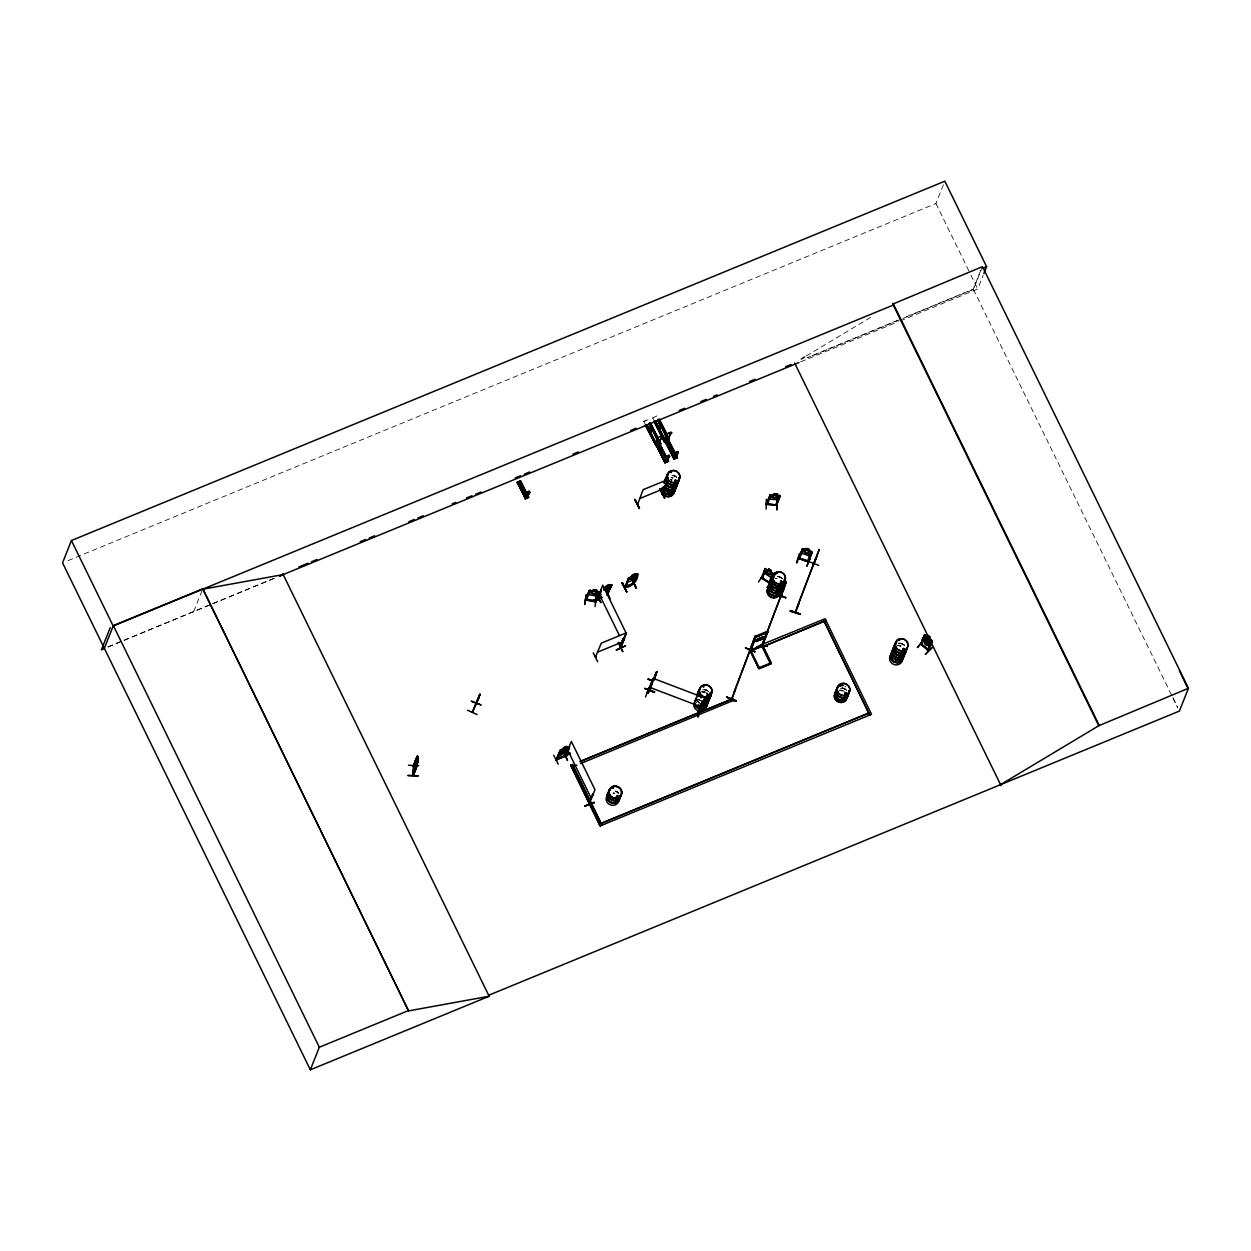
<?xml version="1.0" encoding="UTF-8"?>
<svg xmlns="http://www.w3.org/2000/svg" width="1251" height="1251" viewBox="0 0 1251 1251"><rect width="100%" height="100%" fill="white"/><g stroke="black" fill="none" stroke-linecap="round" stroke-linejoin="round"><path stroke-width="0.75" stroke-dasharray="5 3.75" d="M695.525 699.7L695.806 697.917A6.568 6.161 21.7 0 0 696.103 702.749L695.54 701.17M193.717 611.567L202.599 589.237M643.514 421.681L648.675 419.46L643.749 421.509M694.133 702.562L694.899 700.638L694.555 702.171A6.474 6.067 21.7 0 1 696.791 698.105M695.056 700.216L695.869 698.167M67.961 560.62L935.951 203.522L944.833 181.192M980.706 270.341L973.247 289.09L904.692 317.457M902.987 318.411L973.419 289.434L982.488 266.635M900.032 320.975L977.719 289.012L983.177 275.267M695.806 698.84L694.54 702.171A6.568 6.161 21.7 0 1 696.776 697.886A6.568 6.161 21.7 0 0 694.555 701.905M693.945 702.609L697.323 699.184M695.634 698.934L696.916 697.714M652.381 418.037L657.354 415.707M806.269 356.003L871.196 317.05M697.088 700.31L699.168 703.046M108.165 647.017L122.598 641.044M124.396 640.293L211.012 604.468M212.811 603.717L274.172 578.337M897.467 320.444L807.255 357.77L901.173 319.161M107.883 646.876L122.27 640.809M123.974 640.262L274.25 578.275M800.671 361.852L898.234 321.71M652.881 417.818L653.913 420.273M775.12 578.572L776.871 578.462M897.624 645.579L899.375 645.469M839.515 690.192L844.425 691.396A6.49 6.099 21.7 0 0 839.546 690.286A6.474 6.067 21.7 0 1 844.378 691.428M701.748 691.725L705.142 692.116A6.49 6.099 21.7 0 0 701.795 691.803L705.111 692.225M671.224 477.382L672.944 477.694M670.364 479.586L672.022 480.009A6.568 6.161 21.7 0 0 670.301 479.727A6.568 6.161 21.7 0 1 672.022 480.024M777.778 576.195L782.235 578.556A6.568 6.161 21.7 0 0 777.778 576.211A6.474 6.067 21.7 0 1 782.203 578.494M899.328 645.563L901.048 645.876A6.474 6.067 21.7 0 0 897.733 645.532M843.799 688.347L842.126 687.925A6.568 6.161 21.7 0 1 846.583 690.302L843.799 688.331A6.474 6.067 21.7 0 1 846.552 690.208M841.235 690.192L842.893 690.599M706.033 689.88L704.376 689.457A6.568 6.161 21.7 0 1 707.55 690.677L706.033 689.864A6.474 6.067 21.7 0 1 708.785 691.74M613.099 792.915L614.773 793.322A6.49 6.099 21.7 0 0 613.099 793.009M675.368 476.24L673.836 475.443A6.568 6.161 21.7 0 1 676.619 477.397L673.836 475.443A6.474 6.067 21.7 0 1 676.588 477.319M617.181 791.883L618.463 793.025A6.568 6.161 21.7 0 0 615.664 791.085L617.196 791.883M904.739 645.563L901.955 643.624L898.562 643.217A6.568 6.161 21.7 0 1 904.676 645.704A6.568 6.161 21.7 0 0 898.578 643.233A6.474 6.067 21.7 0 1 904.708 645.5M780.952 577.415L782.235 578.572M700.107 700.748L698.824 699.606A6.568 6.161 21.7 0 0 700.107 700.732A6.474 6.067 21.7 0 1 697.949 698.293M697.933 701.795L699.215 702.953A6.49 6.099 21.7 0 1 696.494 697.245L696.432 698.918M643.858 421.321L645.063 423.917M935.951 203.522L970.041 273.312M970.901 275.048L977.719 289.012M973.419 289.434L1177.66 707.581M1172.953 697.714L1177.77 707.738M696.479 698.809L696.963 700.497M695.447 699.512L695.619 701.279M673.789 475.583A6.568 6.161 21.7 0 1 676.572 477.522M672.053 475.411A6.474 6.067 21.7 0 1 675.18 476.6M670.411 479.555A6.474 6.067 21.7 0 1 672.053 479.962M671.146 477.71A6.474 6.067 21.7 0 1 672.788 478.101M898.484 643.608A6.474 6.067 21.7 0 1 904.536 645.907M897.624 645.735A6.49 6.099 21.7 0 1 900.955 646.126A6.474 6.067 21.7 0 0 899.25 645.891M702.577 689.848A6.474 6.067 21.7 0 1 707.378 691.037M704.313 689.598A6.568 6.161 21.7 0 1 707.503 690.802M699.293 702.796A6.49 6.099 21.7 0 1 696.541 697.135A6.49 6.099 21.7 0 0 699.231 702.984M700.263 700.388A6.474 6.067 21.7 0 1 699.028 699.262M700.153 700.607A6.568 6.161 21.7 0 1 698.887 699.465M696.135 702.859A6.474 6.067 21.7 0 1 696.651 696.791M696.307 702.452A6.474 6.067 21.7 0 1 696.041 697.761M694.712 701.78A6.474 6.067 21.7 0 1 696.948 697.698M694.086 702.609A6.49 6.099 21.7 0 1 698.996 698.84M615.695 791.039A6.474 6.067 21.7 0 1 618.432 792.946M615.523 791.445A6.474 6.067 21.7 0 1 618.26 793.369M615.617 791.211A6.568 6.161 21.7 0 1 618.401 793.165M844.644 686.252A6.474 6.067 21.7 0 1 846.129 687.034M842.079 688.066A6.568 6.161 21.7 0 1 846.52 690.427M840.344 688.316A6.474 6.067 21.7 0 1 846.395 690.63M777.731 576.351A6.568 6.161 21.7 0 1 782.172 578.697M777.669 576.586A6.474 6.067 21.7 0 1 782.031 578.9M775.198 578.556A6.49 6.099 21.7 0 1 776.871 578.541M775.12 578.728A6.49 6.099 21.7 0 1 776.808 578.728M672.882 477.866A6.49 6.099 21.7 0 0 671.24 477.46A6.49 6.099 21.7 0 1 672.85 477.96M705.064 692.303A6.49 6.099 21.7 0 0 701.748 691.912A6.49 6.099 21.7 0 1 705.032 692.382"/><path stroke-width="1.5" d="M924.974 635.789C921.205 639.449 920.689 646.141 921.643 644.328M930.807 642.623C921.33 662.217 934.825 638.448 931.291 641.091M589.158 804.033L594.976 789.741L571.363 741.421L565.733 755.354M588.768 803.251L592.724 794.229M597.134 599.323L597.446 599.948M597.415 598.979L597.462 600.433L597.102 599.104M620.34 646.72L620.074 647.549L626.11 632.928L601.293 643.155L595.507 656.884M766.331 499.384L766.112 509.048M776.59 505.013L766.269 504.106M767.504 504.262L770.835 495.302L769.897 495.24L766.222 504.497L770.319 494.943M769.037 497.961L769.646 499.133L777.59 499.728L779.185 498.617L777.59 499.728M769.897 495.24L770.819 495.646M770.209 495.021L780.358 495.771L776.527 505.279M773.759 494.77L774.197 493.676L777.575 493.926L774.181 493.785L771.195 497.226L775.683 498.461L777.731 497.71L778.544 495.662L776.996 495.161L777.45 493.957M775.62 504.763L776.668 504.606M766.441 504.575L776.543 504.935M777.278 500.244L776.934 510.048L777.278 500.228M777.121 495.13L777.575 493.926M779.045 496.256L779.983 495.99L775.385 505.185M779.31 495.302L780.358 495.662M408.092 775.714L418.475 775.823L408.107 775.323M408.483 765.284L418.804 765.659M413.502 774.666L417.021 765.69L413.065 775.589L413.565 765.456M413.69 774.416L413.205 775.151L414.003 765.549M413.33 765.972C423.01 739.857 412.595 773.884 413.565 765.549M413.487 775.417C412.283 756.12 424.98 745.221 413.534 775.417M416.442 759.154L416.192 768.802M416.99 756.949L417.318 757.856M418.084 761.155L418.084 757.918L417.646 762.25M527.343 492.034L529.408 491.346L528.454 491.346M669.566 456.459L667.393 460.196L665.344 461.056C663.687 459.32 669.066 454.348 666.079 457.616M674.195 457.413L674.524 454.457L676.275 452.205M564.701 756.261L565.483 755.823L556.101 760.014L560.12 750.287M598.541 597.931L599.714 597.18L598.916 598.213M598.682 597.603L600.214 594.632M624.656 586.907L632.897 583.795M633.991 583.717L632.803 583.826L636.227 574.897L634.851 575.163C638.01 571.254 627.142 578.197 635.352 573.881M769.944 583.185C755.135 571.988 762.438 580.401 770.1 582.81M417.631 762.187L416.614 766.206L416.849 759.982L418.209 757.934M649.55 690.036L651.005 686.502M650.02 689.958L652.365 681.983M749.427 650.927L755.526 635.868L731.913 698.637M732.226 697.949L731.694 699.074L732.116 698.105M749.928 649.91L749.568 650.598M780.311 596.868L786.41 581.668L762.422 644.328L825.097 618.745L871.525 714.305L600.136 825.957L570.737 765.252L572.551 764.517L601.95 825.207M799.342 602.716L795.636 612.239M586.375 594.757L584.67 604.577L586.172 594.897M586.516 600.199C581.355 598.056 598.682 600.73 595.554 601.981M586.594 600.152L585.687 599.229M589.174 590.675L590.034 591.191L589.174 590.675L585.546 600.027L589.549 590.394L598.431 591.692M589.44 590.363L590.675 590.331M588.861 594.6L588.267 593.302L588.94 594.678L596.711 596.133M593.365 589.628L596.696 590.284L593.365 589.628L593.021 590.785L591.207 590.816L590.378 592.88L594.819 594.694L596.836 594.131L597.65 592.083L596.133 591.395L596.711 590.175M594.991 606.579L596.618 596.758M598.275 595.367L596.618 596.195M472.299 711.819L480.134 693.93L475.177 705.892M920.752 643.733L928.758 650.442L921.831 644.312M661.154 427.154L661.138 426.216M670.958 447.842L670.114 448.546L671.24 449.234M732.07 698.183L731.444 698.527M750.334 650.16L754.963 636.399L767.348 631.302L767.864 632.396L755.213 637.087L749.802 651.271M795.98 611.458L795.573 612.396M416.552 759.263L415.973 761.343M522.777 487.859L521.604 488.766M522.902 488.578L522.511 488.985M671.365 472.471L670.771 471.627L671.38 472.55M674.602 481.369L674.914 480.259M674.961 480.665L675.962 480.634M612.724 787.192L613.475 787.473L612.458 787.895M613.49 787.88L612.709 787.598M616.336 796.512L617.666 795.745L617.978 797.372M616.68 796.434L618.072 796.59M702.781 686.549L703.766 686.736M703.359 686.658L703.797 686.799M707.268 694.54L708.363 695.634L707.081 695.056M705.845 702.515L704.829 703.39M776.23 573.427L777.293 573.146M777.293 573.286L776.292 573.38M781.828 581.965C781.484 584.123 779.67 580.792 780.749 582.638M781.781 581.793L781.531 583.044M840.781 685.376L841.563 685.267L840.625 684.735M841.047 685.485L841.61 684.735M844.472 693.773L845.379 693.117M846.208 693.867L845.238 694.477L844.847 693.523M846.395 694.242L846.067 693.82M899 640.231L899.75 640.027M903.175 649.425L904.332 648.972M472.143 712.241L473.034 711.287M476.115 702.53L476.068 704.391M529.798 492.331L527.469 496.272L525.342 496.991L526.045 494.301M525.404 497.132L525.655 494.192M657.135 439.429L656.165 443.652L659.246 442.338L661.513 437.584A3.472 0.829 -26.7 0 0 662.139 436.005A3.472 0.829 -26.7 0 0 657.776 437.85A3.472 0.829 -26.7 0 0 657.135 439.429L657.228 439.617M666.001 435.786L664.922 439.82L668.003 438.507L670.364 433.941A3.472 0.829 -26.7 0 0 670.989 432.361A3.472 0.829 -26.7 0 0 666.627 434.206A3.472 0.829 -26.7 0 0 666.001 435.786L665.016 440.008L668.097 438.694L670.458 434.128A3.472 0.829 -26.7 0 0 671.083 432.549A3.472 0.829 -26.7 0 0 666.72 434.394A3.472 0.829 -26.7 0 0 666.095 435.974M674.852 454.598L674.133 457.287L676.259 456.552L678.151 453.081M599.62 597.9L598.932 598.259M556.976 759.638L555.897 759.607L557.211 759.216M557.055 759.638L560.385 750.334L556.054 759.967M606.923 594.491L611.317 585.202L606.97 594.835M607.048 594.162L607.736 593.756M556.414 759.67L565.343 756.23L569.236 746.628L560.073 750.412M565.483 755.823L556.93 758.872M633.037 583.466L633.194 584.17M653.726 680.528L656.775 671.521L656.65 672.319M655.962 674.336L656.337 673.069M653.929 679.684L654.914 676.65M796.496 562.715L799.514 553.474M796.996 562.903L799.936 553.583M801.25 551.941L801.907 553.364L809.428 555.851M803.674 548.908L802.423 549.001L803.642 549.001M799.702 558.134L799.326 558.837L799.796 558.165M803.017 549.846L802.235 549.22L803.017 549.846L799.467 558.775M803.611 548.954L811.148 551.41M805.832 549.596L806.269 548.501C814.135 552.395 805.378 546.14 805.894 549.768L804.143 549.596L803.314 551.644L807.599 554.099L809.553 553.771L810.382 551.707L808.912 550.8L809.506 549.596M807.411 561.527L810.883 552.52L811.758 552.817L810.976 552.191M811.101 551.425L812.102 552.285C807.693 563.435 811.117 563.185 798.576 558.118M810.445 557.164L806.832 566.25L810.445 557.18M812.102 552.285L810.929 555.241L809.319 555.882M652.975 680.779L648.018 679.184L652.959 680.825M655.852 674.305L656.572 672.209M654.32 678.683L656.447 673.101M650.364 689.082L649.894 690.286L649.894 689.145M653.992 679.481L655.54 675.743M654.445 692.46L644.89 688.331M654.351 679.043L654.899 677.26M654.461 692.428L644.812 688.519L654.695 691.787M654.648 677.635L655.508 675.243M754.916 651.912L745.33 647.862L754.963 651.787M777.606 594.772L785.816 597.712L779.467 594.882M818.686 565.358L808.99 561.636M665.579 484.622L661.607 493.629M624.499 638.792L623.764 638.104L624.499 638.792C615.758 660.137 621.544 639.793 623.796 638.057M654.805 676.65L655.712 674.508M645.516 696.963L648.972 687.894M648.221 693.07L647.22 692.616L653.038 678.292L704.845 698.027L699.121 712.398L698.496 711.412M701.795 703.125L702.796 703.14L701.795 703.125L698.136 712.022M698.121 717.042L700.372 709.348L697.714 716.682M735.588 689.207L731.819 698.902M749.881 651.161L750.272 650.035M762.406 644.202L763.141 643.577M762.719 644.703L763.094 643.671L762.594 644.875M766.175 635.836L766.144 634.898M781.187 595.945L780.749 597.071L780.749 595.679M784.596 587.219L780.749 597.071M790.225 611.192L800.218 614.163L790.241 611.129M795.073 612.208L795.495 611.16M813.416 563.779L813.603 564.764L814.057 563.435M817.45 554.912L813.635 564.67M726.722 697.026L736.464 700.638M767.363 646.47L760.608 644.703M790.476 610.519L800.218 614.132L790.413 610.707M750.037 650.223L759.029 668.581L771.226 663.593L758.825 668.691L749.599 649.816L753.18 648.378M733.555 693.414L751.96 644.797M765.127 637.416L782.86 590.597M797.309 606.923L815.715 558.306M983.865 273.547L986.601 266.682L944.833 181.192L71.432 540.526L62.55 562.856L310.342 1069.808L489.266 996.203L488.781 995.202M110.229 627.658L101.409 649.816L104.552 648.503M104.302 648.346L113.356 625.594L202.771 588.814L408.561 1010.886L489.141 996.249L488.672 995.264L1179.38 711.084L1188.45 688.285L982.488 266.635L892.839 304.071L1098.785 725.721L1000.565 784.643M408.561 1010.886L202.771 588.814M518.164 483.871L521.26 482.589M518.696 484.981L521.776 483.777M528.548 497.398L520.447 480.931L528.626 497.351L520.416 480.994L519.572 481.432L527.609 497.773L528.61 497.366M519.478 486.717L522.621 485.357M520.228 488.125L523.34 486.842M521.041 489.782L524.122 488.578M413.299 766.66L417.615 756.198L417.834 757.027M417.599 759.545L416.677 764.596L417.49 762.547M527.265 492.143L525.858 493.926M525.576 498.461L517.038 482.479L520.447 480.931M526.608 497.319L526.421 498.117L527.625 497.085M527.39 495.724L524.654 496.6M310.342 1069.808L319.318 1047.243L408.717 1010.464M467.624 710.271L477.1 714.556M471.439 701.217L481.15 704.97L471.408 701.311M645.938 425.449L650.567 423.479M647.189 427.936L651.771 426.075M649.535 432.611L654.117 430.766M654.789 421.806L659.386 419.961M655.993 424.402L660.669 422.322M586.359 600.199L590.097 590.863M657.088 426.607L661.716 424.636M601.84 597.243L592.489 601.309L601.762 597.431M659.402 444.543L649.488 423.354L660.981 443.87L656.478 445.575M634.742 499.54L639.464 508.469L634.773 499.493M657.619 444.824L659.418 443.245L657.619 444.824L659.527 443.464L659.136 444.449M595.398 601.981L595.617 601.121M659.136 441.431L660.387 443.917M597.008 599.636L602.732 585.171L626.329 633.491L620.574 647.924M597.462 600.433L600.887 590.456L597.478 599.448M601.293 591.27L597.274 600.292L597.869 599.776M658.479 449.062L661.56 447.749M598.838 597.478L599.714 597.18M660.669 443.933L659.684 440.821M599.589 597.994L601.059 594.288M661.748 494.114L667.893 479.508L643.077 489.72L637.775 504.028M603.529 590.065L606.407 585.828L609.378 584.577L605.922 587.032M659.34 450.641L662.42 449.328M664.078 439.445L668.315 437.756M606.891 585.906L608.721 585.14M597.196 594.882L600.84 602.622L597.415 596.743M660.903 453.753L663.984 452.455M608.815 585.749L609.253 584.655L608.862 585.859L610.253 585.593L609.425 587.642L604.702 590.316M668.269 439.601L666.58 441.4L668.269 439.601L667.987 440.805L667.612 440.102M658.62 419.585L669.191 440.508L668.534 437.178L669.238 440.274L664.516 442.51L654.007 421.571M666.767 444.308L669.895 442.932M607.861 594.1L611.317 585.202M607.861 594.585L607.063 594.804L611.88 584.905L610.613 587.892M668.159 447.076L671.271 445.684M668.925 448.468L672.006 447.154M664.703 460.743L667.674 459.226L668.503 460.884L659.574 445.231L667.549 461.697L668.55 461.259L660.215 444.918L656.822 446.498L665 462.792L657.119 446.232L657.885 446.044L656.853 446.482M610.144 598.791L606.203 589.502M669.723 450.188L672.835 448.812M666.298 461.9L667.268 461.197M593.224 652.85L597.712 661.748M553.708 755.26L558.243 764.173M621.872 583.075L626.814 591.926L621.935 583.029M622.341 582.841L626.814 591.926L622.451 582.685M659.918 489.172L664.641 498.101L660.184 489.063M673.851 459.148L677.119 457.35M676.416 457.35L675.149 458.257M678.245 452.44L677.917 451.439L676.197 452.455M661.56 493.754L664.469 486.53M624.906 587.517L629.018 577.915L625.578 587.298C630.238 587.735 638.354 581.387 637.822 574.115L636.837 574.225L637.822 574.115M676.165 458.007L676.353 457.209M624.781 587.517L628.753 577.868M559.682 752.132L556.93 759.232M625.578 587.298L628.315 579.698M565.937 748.583L560.886 751.976M563.763 747.551L560.073 754.025L565.937 751.523L567.594 747.316L566.218 747.582L566.719 746.3L563.231 748.661M635.414 576.946L629.519 579.385L632.396 575.132M631.911 576.336L632.443 575.241M563.419 749.834L565.249 749.052M564.248 747.629L566.077 746.878M632.881 575.21L634.71 574.459M561.089 757.449L570.456 753.462L561.152 757.324M565.984 748.677L565.499 749.677M564.326 756.574L568.658 746.941L567.97 747.598M632.959 584.154L637.291 574.522L636.603 575.179M624.953 587.204L633.913 583.044L633.178 584.123M565.264 756.183L568.658 746.941M633.694 583.419L637.291 574.522M566.109 755.698L566.453 756.511L569.518 746.706L566.093 756.683L566.234 755.369M564.623 754.29L567.501 760.514L565.03 754.259M632.443 580.542L636.134 588.095L632.521 580.355M616.196 649.832L625.547 645.751L616.446 650.301M572.551 764.517L570.628 765.534M619.933 647.502L623.373 638.229M573.411 766.284L576.899 765.08M621.121 647.486L620.668 646.579L620.605 647.486M622.591 651.646L618.244 642.404L622.857 651.536M594.35 802.657L584.827 806.082L594.35 802.689M584.874 806.129L594.194 802.079M648.081 679.058L653.053 680.513M648.065 693.038L648.55 692.382M653.116 680.091L656.243 672.115M647.471 691.975L648.299 693.023L652.709 682.092M653.444 680.216L656.884 671.568M650.004 690.114L651.349 686.627M600.136 825.957L570.737 765.252M601.09 823.439L868.96 713.007L601.09 823.439L573.271 766.519M774.776 494.051L776.808 494.208M776.308 505.357L779.983 495.99M758.528 581.95L764.048 573.646M764.064 571.519L765.221 568.595M765.596 569.658C765.784 565.921 761.593 581.762 762.312 577.884M762.14 578.65L765.08 571.175M768.599 568.861L768.177 570.143L766.597 569.596L765.784 571.644L766.863 573.443L771.32 575.194L772.133 573.146L770.851 571.863C772.915 569.174 764.549 567.751 771.398 570.784M771.46 570.691L771.023 571.801M769.537 585.093L767.379 587.376M769.052 583.201C768.489 580.433 774.838 572.958 772.586 574.131M769.662 583.591L773.634 573.974M761.265 578.087L765.127 568.517L773.728 574.021L772.555 576.961L771.023 577.446M762.641 645.516L749.959 650.567L755.448 636.994M755.291 638.463L750.631 650.176L759.592 668.347M750.788 650.426L754.728 640.168M732.539 698.934L733.399 700.685L732.539 698.934L581.434 761.093M756.245 641.372L757.136 639.136L763.345 636.587L762.578 639.073L756.245 641.372L762.453 638.823L763.345 636.587M756.37 641.622L757.262 639.386L763.47 636.837M767.332 631.348L761.593 645.782L770.491 663.874M802.454 548.892L798.482 558.493L808.318 561.793M763.798 646.314L825.957 620.512L763.798 646.314L763.047 644.265M801.359 551.972L802.563 548.939M785.769 597.822L777.747 594.553M806.801 549.033L808.74 549.705M771.195 663.28L762.312 645.438M795.104 612.443L819.264 549.361L813.744 564.436M922.55 641.153L917.499 647.361M921.596 644.562L928.445 650.708L932.339 641.122L924.598 634.538L920.752 644.234M924.677 634.632L922.581 639.793L930.306 646.235L929.337 645.923M921.502 644.797L923.082 640.903M927.695 635.32L927.272 636.415L925.896 635.805L925.083 637.854L926.021 639.824L930.072 642.091L930.885 640.043L929.743 638.573C931.792 636.994 926.756 633.944 927.335 636.337M925.099 642.279L924.583 643.452C929.759 648.174 923.973 643.061 923.879 640.887L924.692 638.839L928.742 641.106L929.681 643.077L928.867 645.125L927.429 644.406L927.069 645.61M926.381 638.948L927.194 636.9L929.602 638.948L928.789 640.997M925.083 643.639L926.631 644.953M926.991 645.5L927.507 644.328M929.915 638.542L930.353 637.431M932.386 647.283L925.459 654.273M1098.785 725.721L1188.45 688.285M477.929 699.497L479.055 696.916M477.773 699.966L478.758 697.605M476.396 702.765L476.959 701.436L476.506 702.812M477.163 701.248L477.804 699.434M479.493 694.555L479.586 695.431M477.819 699.372L477.303 701.06M478.335 698.371L479.852 694.571M472.643 712.351L479.946 694.618M479.086 696.666L479.571 695.556M476.615 702.702L475.943 703.484M565.624 755.823L566.515 756.089M527.406 496.147L529.642 492.55M661.513 437.584L659.152 442.15L656.071 443.464M650.301 429.64L650.098 430.547M662.717 451.986L661.716 451.548L661.607 452.862M661.967 453.003L662.733 451.924M771.288 663.296L762.469 645.156L750.115 650.473M521.589 487.812L522.543 488.922M675.947 480.353L676.228 480.791M676.322 481.572L676.103 480.916M613.193 787.849L612.537 788.021M658.433 442.447L657.713 442.823L658.839 443.698M657.995 443.182L658.698 444.261M666.689 438.913L667.471 439.398M667.377 440.555L666.611 439.038M667.252 461.212L666.846 460.352M666.736 460.415L666.705 461.212M669.707 456.224L668.91 457.006M675.243 456.928L676.134 457.631L675.399 457.162M525.717 494.145L526.468 493.254M527.171 497.57L526.468 496.569L527.312 497.382M526.874 497.507L527.343 497.288M763.892 571.566L764.439 573.224M764.408 573.13L771.085 577.524M773.665 574.1L772.758 573.083M767.27 587.532L770.225 583.013M767.395 587.579L770.084 583.466M658.448 442.932L658.479 442.791M594.553 601.356L598.166 592.786L599.088 592.958L598.213 592.458M917.436 647.565L923.019 641.325M925.427 654.226L932.402 647.314M924.598 634.538L925.537 634.992M923.738 636.696L925.115 636.446L923.754 636.868M922.487 639.73L923.301 640.887M923.801 639.355C921.674 634.757 927.398 645.156 929.853 644.406L931.166 644.062L929.728 644.406M526.687 496.35L526.937 497.413M595.413 657.088L596.18 657.056M567.25 751.82L558.65 756.386L558.149 755.698M659.121 426.091L660.2 425.575M671.224 449.297L671.599 448.28M671.38 449.203L670.552 447.967M609.112 589.268L610.66 587.751L605.593 590.753M635.211 578.697C639.714 574.803 629.519 582.997 627.986 581.543L627.58 580.792M566.515 751.1L568.017 749.49M672.366 488.906L673.476 488.515M899.422 639.73L898.812 640.559M798.717 557.79L808.427 561.058M565.374 750.256L561.355 751.929L562.747 752.383L560.245 754.525L563.31 752.351L565.499 752.304L564.013 751.851L566.437 749.802L562.403 751.319M647.518 692.46L648.19 692.726M566.781 749.38L560.886 751.804M595.617 601.606L585.718 599.667M667.471 455.974L669.129 455.208M560.417 751.867C556.242 753.946 570.988 747.848 567.516 748.942M636.9 574.178L628.659 577.884M645.766 424.949L656.368 445.856L645.156 425.215M656.963 445.544L646.063 424.824M654.742 421.259L666.126 441.822L655.321 420.899M665.72 435.629L657.838 419.929L668.972 440.587L658.339 419.71M666.345 442.573L674.914 458.695L673.882 459.133L665.673 442.854L669.066 441.275L677.401 457.631L669.222 441.337M677.416 457.616L676.369 458.069L668.816 441.494M668.19 441.775L668.972 441.4M664.985 462.792L668.347 461.275L660.168 444.981M667.471 461.713L659.34 445.419M674.445 458.882L665.939 442.651L674.524 458.867L666.736 442.401M517.085 482.464L518.133 482.026L526.108 498.414L525.311 498.664L528.407 497.366M519.525 481.432L527.531 497.804M676.463 452.049L678.183 451.611M675.806 453.378L674.649 454.707M801.281 359.006L804.612 357.004M659.324 425.887L661.2 426.591M652.006 431.157L650.223 430.735M676.119 481.651L674.68 481.307M780.921 581.215L780.546 582.137M780.702 581.699L781.39 581.434M781.719 582.825L780.421 582.669M903.347 648.44L902.706 649.535M845.207 693.163L844.847 693.977M660.34 444.152L649.879 423.182M664.953 442.26L654.351 421.368M665.767 441.916L655.524 420.93M669.473 440.321L664.922 442.197L654.429 421.274M666.079 462.323L657.416 446.232M517.914 482.073L525.717 498.57M525.451 498.68L517.726 482.198M525.076 498.836L525.905 498.445M664.891 485.888L664.922 485.873A6.49 6.099 21.7 0 0 677.088 482.636M600.887 602.435L597.102 595.038M647.611 691.928L648.206 692.991M647.439 692.335L648.237 692.585M698.48 711.741L699.262 712.147M657.838 441.994L654.82 443.354L659.449 441.4M668.378 439.82L666.861 440.211M667.33 460.071L665.282 460.931L665.72 458.226M674.117 458.945L677.338 457.647M600.887 590.456L600.98 591.41M592.239 600.808L601.528 596.915L592.442 601.168M620.293 646.861L621.075 647.283M570.175 753.196L561.12 757.559M593.13 795.042L592.395 794.354M893.323 305.056L113.2 626.016L71.432 540.526M983.005 268.152L986.601 266.682M298.926 566.938L307.934 563.231M311.546 561.746L316.956 559.525M360.21 541.714L365.62 539.494M369.217 538.008L374.628 535.788M408.874 521.698L414.284 519.478M417.897 517.992L423.307 515.756M452.143 503.903L455.739 502.417M466.56 497.961L471.971 495.74M475.568 494.254L480.978 492.034M515.224 477.945L520.635 475.724M524.247 474.238L529.642 472.002M572.911 454.207L578.322 451.986M630.582 430.485L635.993 428.249M679.262 410.453L684.672 408.233M700.888 401.555L706.299 399.335M713.508 396.364L717.104 394.878M749.552 381.539L754.963 379.303M785.612 366.699L791.007 364.479M798.873 362.587L279.614 576.07L283.195 574.6L202.599 589.237M639.511 498.649L664.344 488.437M603.795 587.782L611.833 584.811L610.91 585.015M629.175 578.228L628.19 578.259M636.134 588.095L632.193 578.822M597.728 652.084L622.56 641.872M755.229 637.15L767.739 632.146L762.485 645.61M756.683 646.892L762.047 644.734M750.334 651.318L762.75 646.204M563.81 747.66L566.656 746.487M758.497 667.971L770.897 662.858M563.325 748.661L561.199 749.615M566.171 747.488L568.314 746.691M560.542 750.647L559.557 750.678M562.403 751.179L565.264 750.006M579.745 761.562L732.648 698.652M580.495 763.595L733.508 700.404M668.378 455.286L669.379 456.083M665.438 442.119L655.024 421.134M762.125 578.29L769.209 582.481M675.071 480.118L676.259 480.4M674.852 480.806L675.837 481.494M904.02 649.957L902.706 649.253M845.035 693.007L845.926 693.539M845.879 694.665L844.769 694.399M617.744 797.403L616.43 796.715M565.389 749.756L566.75 749.474M928.398 650.629L921.064 643.905M798.623 558.071L808.365 561.511M660.34 427.733L659.246 427.342M651.005 429.312L652.256 429.953M707.878 696.26L706.878 695.728M754.963 636.399L755.463 637.494M767.489 503.872L776.433 504.919M589.346 802.845L589.628 804.065L589.174 803.158M698.527 711.397L699.372 711.741M585.562 599.948L595.523 601.903L599.448 592.427L598.369 591.723M651.302 429.312L652.084 429.703M903.879 648.44L903.253 649.644M649.488 687.237L701.279 706.956M529.861 492.284L529.392 491.424M811.055 551.535L811.993 552.27M924.098 635.68L931.854 642.232M922.894 638.714L930.65 645.266M565.905 756.542L565.64 755.776M627.533 580.933L627.986 581.543M558.9 753.352L559.4 754.056L566.531 751.007M659.214 427.435L658.964 426.528M931.463 640.043L932.276 641.2M762.453 645.109L767.52 631.911L755.166 637.416M769.162 497.867L769.74 499.102M659.355 419.273L667.205 434.988M659.042 419.304L667.127 435.035M668.175 437.318L669.426 439.805M658.964 419.382L666.846 435.082M658.135 419.679L666.048 435.426M668.753 441.525L676.994 457.788L668.378 441.65M668.425 441.587L676.791 457.882M650.379 422.963L658.354 438.632M650.192 422.932L658.089 438.694M649.285 423.323L657.182 439.07M646.783 424.511L656.4 443.73M657.041 446.357L665.063 462.761M645.563 424.918L656.103 445.903M597.337 599.401L597.743 600.214M588.924 803.095L589.252 804.112M659.996 488.985L664.625 498.117M634.992 499.384L639.464 508.469M893.089 303.414L1099.05 725.064M794.62 362.993L929.509 639.167M931.229 642.67L1001.05 785.644M762.015 644.703L771.226 663.593M599.166 594.1L619.401 635.524M519.806 481.244L527.813 497.648M517.523 482.276L525.655 498.602M567.813 750.35L591.41 798.685M282.71 573.615L489.141 996.249M113.356 625.594L319.318 1047.243M1179.365 670.552L1187.387 687.268M708.379 695.04L708.692 695.54A6.49 6.099 21.7 0 0 707.863 694.117M677.854 480.65A6.474 6.067 21.7 0 1 665.751 483.871A6.568 6.161 21.7 0 0 678.011 480.493A6.568 6.161 21.7 0 1 665.767 483.637M667.393 476.662A6.474 6.067 21.7 0 0 665.157 480.728A6.568 6.161 21.7 0 1 667.377 476.443A6.568 6.161 21.7 0 0 665.157 480.447M664.344 482.714A6.49 6.099 21.7 0 1 667.987 477.804M678.996 478.023A6.568 6.161 21.7 0 1 670.395 484.653A6.568 6.161 21.7 0 1 668.362 473.973M678.042 480.228A6.49 6.083 21.7 0 1 665.907 483.465M665.297 480.321A6.49 6.083 21.7 0 1 667.549 476.24M678.84 478.179A6.474 6.067 21.7 0 1 670.38 484.7A6.474 6.067 21.7 0 1 668.362 474.192M678.996 477.773A6.474 6.067 21.7 0 1 670.536 484.293A6.474 6.067 21.7 0 1 668.534 473.785M675.055 487.671A6.474 6.067 21.7 0 1 669.082 494.645A6.474 6.067 21.7 0 1 662.358 487.765M675.212 487.515A6.568 6.161 21.7 0 1 669.989 494.536A6.568 6.161 21.7 0 1 662.404 489.235M674.258 489.735A6.49 6.099 21.7 0 1 667.424 496.678A6.49 6.099 21.7 0 1 661.857 488.265A6.49 6.099 21.7 0 0 667.455 496.6A6.49 6.099 21.7 0 0 674.289 489.657M676.947 482.933A6.474 6.067 21.7 0 1 664.844 486.17A6.49 6.099 21.7 0 0 677.026 482.808M664.234 483.027A6.474 6.067 21.7 0 1 666.47 478.945M664.265 482.902A6.49 6.099 21.7 0 1 667.925 477.991M676.197 485.06A6.568 6.161 21.7 0 1 663.906 488.328M675.227 487.265A6.474 6.067 21.7 0 1 670.083 494.176A6.474 6.067 21.7 0 1 662.608 488.953M676.134 486.811A6.474 6.067 21.7 0 1 663.937 488.437M675.274 487.39A6.568 6.161 21.7 0 1 670.036 494.411A6.568 6.161 21.7 0 1 662.451 489.11M676.244 484.919A6.568 6.161 21.7 0 1 671.021 491.94A6.568 6.161 21.7 0 1 663.437 486.639M675.947 487.937A6.474 6.067 21.7 0 1 663.593 486.483M676.212 484.794A6.474 6.067 21.7 0 1 676.291 486.389M906.052 650.426A6.474 6.067 21.7 0 1 896.732 654.992A6.474 6.067 21.7 0 1 895.497 644.844M906.209 650.301A6.568 6.161 21.7 0 1 896.748 654.93A6.568 6.161 21.7 0 1 895.481 644.625M905.13 650.989A6.49 6.099 21.7 0 1 896.639 657.526A6.49 6.099 21.7 0 1 894.621 646.986M905.192 650.755A6.474 6.067 21.7 0 1 896.732 657.275A6.474 6.067 21.7 0 1 894.731 646.767M907.241 647.705A6.568 6.161 21.7 0 1 897.78 652.35A6.568 6.161 21.7 0 1 896.514 642.029M906.209 650.02A6.474 6.067 21.7 0 1 896.904 654.586A6.474 6.067 21.7 0 1 895.653 644.421M907.038 647.955A6.474 6.067 21.7 0 1 897.718 652.537A6.474 6.067 21.7 0 1 896.467 642.373M906.256 650.16A6.568 6.161 21.7 0 1 896.795 654.805A6.568 6.161 21.7 0 1 895.528 644.484M907.194 647.549A6.474 6.067 21.7 0 1 897.874 652.115A6.474 6.067 21.7 0 1 896.639 641.966M903.175 655.852A6.474 6.067 21.7 0 1 894.715 662.373A6.474 6.067 21.7 0 1 892.698 651.865M903.378 655.571A6.568 6.161 21.7 0 1 894.778 662.186A6.568 6.161 21.7 0 1 892.745 651.521M902.378 657.917A6.49 6.099 21.7 0 1 897.749 664.75A6.49 6.099 21.7 0 1 889.993 660.653A6.49 6.099 21.7 0 1 893.277 653.1M904.786 654.257A6.474 6.067 21.7 0 1 895.825 657.291A6.474 6.067 21.7 0 1 893.464 648.268M904.364 653.1A6.568 6.161 21.7 0 1 895.763 659.73A6.568 6.161 21.7 0 1 893.714 649.05M903.331 655.446A6.474 6.067 21.7 0 1 894.872 661.951A6.474 6.067 21.7 0 1 892.854 651.458M904.145 653.382A6.474 6.067 21.7 0 1 896.498 660.153A6.474 6.067 21.7 0 1 892.557 650.536M904.317 652.975A6.474 6.067 21.7 0 1 895.857 659.496A6.474 6.067 21.7 0 1 893.84 648.988M711.193 692.444A6.568 6.161 21.7 0 1 704.266 699.481A6.568 6.161 21.7 0 0 711.24 692.319M698.902 695.728A6.568 6.161 21.7 0 1 699.418 689.551M711.115 694.211A6.474 6.067 21.7 0 1 704.219 699.528M698.934 695.837A6.474 6.067 21.7 0 1 699.434 689.754M698.949 695.603A6.568 6.161 21.7 0 1 699.465 689.426M711.193 692.194A6.474 6.067 21.7 0 1 704.376 699.121M701.248 697.917A6.474 6.067 21.7 0 1 699.606 689.348M709.254 697.135A6.49 6.099 21.7 0 1 700.763 703.672A6.49 6.099 21.7 0 0 709.223 697.229M706.58 693.07A6.49 6.099 21.7 0 1 708.738 695.587M710.052 695.071A6.474 6.067 21.7 0 1 703.234 701.999M697.354 695.165A6.474 6.067 21.7 0 1 698.465 692.225M709.286 697.042A6.49 6.099 21.7 0 1 700.795 703.594M696.885 695.587A6.49 6.099 21.7 0 1 698.777 693.038A6.49 6.099 21.7 0 0 697.62 694.274A6.49 6.099 21.7 0 1 698.699 693.226M709.692 693.351A6.568 6.161 21.7 0 1 701.623 701.545M697.386 696.635A6.568 6.161 21.7 0 1 698.433 692.022A6.568 6.161 21.7 0 0 697.448 696.51M701.67 701.404A6.568 6.161 21.7 0 0 709.739 693.226A6.474 6.067 21.7 0 1 701.764 701.17M697.605 696.338A6.474 6.067 21.7 0 1 698.621 691.803M707.347 703.703A6.474 6.067 21.7 0 1 694.633 703.781M707.409 701.936A6.568 6.161 21.7 0 1 702.186 708.957A6.568 6.161 21.7 0 1 694.602 703.656M706.502 704.078A6.49 6.099 21.7 0 1 700.497 711.068A6.49 6.099 21.7 0 1 693.742 704.157M694.805 703.375A6.474 6.067 21.7 0 0 702.28 708.598A6.474 6.067 21.7 0 0 707.425 701.686A6.568 6.161 21.7 0 1 702.233 708.832A6.568 6.161 21.7 0 1 694.649 703.531M708.238 699.637A6.474 6.067 21.7 0 1 698.293 705.361M708.41 699.215A6.474 6.067 21.7 0 1 701.576 706.143M699.95 705.736A6.474 6.067 21.7 0 1 698.449 704.954M697.933 695.228A6.474 6.067 21.7 0 1 699.34 694.43M708.394 699.481A6.568 6.161 21.7 0 1 698.293 705.298M697.761 695.431A6.568 6.161 21.7 0 1 699.184 694.602M619.777 797.872A6.474 6.067 21.7 0 1 611.223 802.798A6.474 6.067 21.7 0 1 608.095 793.431M619.839 796.121A6.568 6.161 21.7 0 1 612.067 803.001A6.568 6.161 21.7 0 1 608.064 793.228M617.462 795.417A6.49 6.099 21.7 0 1 616.727 804.033A6.49 6.099 21.7 0 1 607.658 802.97A6.49 6.099 21.7 0 1 608.377 794.338M620.918 795.276A6.568 6.161 21.7 0 1 611.458 799.921A6.568 6.161 21.7 0 1 610.191 789.6M609.378 791.883A6.474 6.067 21.7 0 0 611.395 802.391A6.474 6.067 21.7 0 0 619.855 795.871A6.568 6.161 21.7 0 1 612.13 802.876A6.568 6.161 21.7 0 1 608.111 793.103M620.762 795.417A6.474 6.067 21.7 0 1 611.442 799.983A6.474 6.067 21.7 0 1 610.207 789.834M620.918 794.995A6.474 6.067 21.7 0 1 611.598 799.577A6.474 6.067 21.7 0 1 610.363 789.412M847.818 693.539A6.474 6.067 21.7 0 1 840.172 700.31A6.474 6.067 21.7 0 1 836.231 690.693M837.341 689.332A6.568 6.161 21.7 0 0 839.374 700.013A6.568 6.161 21.7 0 0 847.975 693.382A6.568 6.161 21.7 0 1 839.437 699.888A6.568 6.161 21.7 0 1 837.388 689.207M849.007 690.802A6.568 6.161 21.7 0 1 840.406 697.417A6.568 6.161 21.7 0 1 838.373 686.736M839.796 685.923A6.568 6.161 21.7 0 1 843.111 685.485M847.975 693.132A6.474 6.067 21.7 0 1 839.515 699.653A6.474 6.067 21.7 0 1 837.513 689.145M848.538 694.227A6.474 6.067 21.7 0 1 839.562 697.245A6.474 6.067 21.7 0 1 837.2 688.222M848.803 691.084A6.474 6.067 21.7 0 1 848.882 692.679M848.96 690.661A6.474 6.067 21.7 0 1 840.5 697.182A6.474 6.067 21.7 0 1 838.498 686.674M839.89 685.876A6.474 6.067 21.7 0 1 843.158 685.439M783.548 583.419A6.474 6.067 21.7 0 1 774.228 587.986A6.474 6.067 21.7 0 1 772.993 577.837M783.705 583.294A6.568 6.161 21.7 0 1 773.509 587.485A6.568 6.161 21.7 0 1 774.416 576.789M781.187 581.043A6.49 6.099 21.7 0 1 780.874 589.33A6.49 6.099 21.7 0 1 772.195 589.393A6.49 6.099 21.7 0 1 770.991 581.121M781.265 580.871A6.49 6.099 21.7 0 1 780.952 589.143A6.49 6.099 21.7 0 1 772.258 589.205A6.49 6.099 21.7 0 1 771.054 580.933M784.596 579.197A6.568 6.161 21.7 0 1 779.92 586.125A6.568 6.161 21.7 0 1 772.086 581.965A6.568 6.161 21.7 0 1 775.448 574.193A6.568 6.161 21.7 0 0 772.086 581.965A6.568 6.161 21.7 0 0 779.967 586A6.568 6.161 21.7 0 0 784.658 579.072M783.705 583.013A6.474 6.067 21.7 0 1 775.167 587.923A6.474 6.067 21.7 0 1 772.039 578.556M784.44 579.354A6.474 6.067 21.7 0 1 775.98 585.875A6.474 6.067 21.7 0 1 773.978 575.366M783.751 583.154A6.568 6.161 21.7 0 1 774.291 587.798A6.568 6.161 21.7 0 1 773.024 577.477M784.69 580.542A6.474 6.067 21.7 0 1 774.65 584.67A6.474 6.067 21.7 0 1 775.542 574.146M780.749 590.441A6.474 6.067 21.7 0 1 771.429 595.007A6.474 6.067 21.7 0 1 770.194 584.858M780.905 590.316A6.568 6.161 21.7 0 1 771.445 594.96A6.568 6.161 21.7 0 1 770.178 584.639M768.27 587.954A6.49 6.099 21.7 0 0 771.414 597.368A6.49 6.099 21.7 0 0 779.983 592.427A6.474 6.067 21.7 0 1 771.445 597.29A6.474 6.067 21.7 0 1 768.302 587.923M781.797 586.219A6.568 6.161 21.7 0 1 773.212 592.849A6.474 6.067 21.7 0 1 771.179 582.387M771.163 582.168A6.568 6.161 21.7 0 0 773.212 592.849A6.474 6.067 21.7 0 0 781.64 586.375M780.921 590.034A6.474 6.067 21.7 0 1 771.601 594.6A6.474 6.067 21.7 0 1 770.366 584.436M781.812 585.968A6.474 6.067 21.7 0 1 773.353 592.489A6.474 6.067 21.7 0 1 771.335 581.981M651.005 683.406L651.755 684.047L651.005 683.406M726.659 697.182L736.229 701.264L726.659 697.182M753.352 641.294L753.383 642.248L753.352 641.294M648.284 430.141L652.913 428.17L648.284 430.141M592.865 591.144L592.051 593.209L595.163 593.818L595.992 591.754L592.865 591.144M593.944 589.972L595.945 590.363L593.944 589.972M658.386 428.968L663.014 426.998L658.386 428.968M657.948 447.874L661.044 446.576L657.948 447.874M605.875 587.391L605.062 589.44L607.908 588.267L608.721 586.219L605.875 587.391M660.075 452.111L663.155 450.798L660.075 452.111M667.362 445.34L670.442 444.027L667.362 445.34M673.445 456.896L676.525 455.583L673.445 456.896M563.216 749.114L561.59 753.383L564.42 752.179L566.077 747.942L563.216 749.114M631.849 576.695L631.036 578.76L633.897 577.587L634.71 575.523L631.849 576.695M773.697 495.287L772.883 497.351L776.042 497.585L776.855 495.521L773.697 495.287M768.036 570.519L767.207 572.567L769.881 574.272L770.71 572.223L768.036 570.519M769.021 569.533L770.585 571.003L769.021 569.533M805.753 550.143L804.94 552.191L807.943 553.208L808.772 551.159L805.753 550.143M824.143 621.247L869.711 715.04L824.143 621.247M925.99 639.933L925.161 641.982L927.57 644.03L928.398 641.982L925.99 639.933M928.133 635.977L929.54 637.666L928.133 635.977M931.119 641.513L931.385 643.389L931.119 641.513M667.69 478.945A6.49 6.099 21.7 0 0 678.824 480.259A6.49 6.099 21.7 0 0 674.023 470.454A6.49 6.099 21.7 0 0 667.69 478.945M667.659 479.024A6.49 6.099 21.7 0 0 678.777 480.337A6.49 6.099 21.7 0 0 673.992 470.532A6.49 6.099 21.7 0 0 667.659 479.024M895.81 647.127A6.49 6.099 21.7 0 0 906.928 648.44A6.49 6.099 21.7 0 0 902.127 638.635A6.49 6.099 21.7 0 0 895.81 647.127A6.49 6.099 21.7 0 0 906.897 648.518A6.49 6.099 21.7 0 0 902.096 638.698A6.49 6.099 21.7 0 0 895.779 647.205M699.888 693.367A6.49 6.099 21.7 0 0 711.006 694.68A6.49 6.099 21.7 0 0 706.221 684.876A6.49 6.099 21.7 0 0 699.888 693.367M699.856 693.445A6.49 6.099 21.7 0 0 710.99 694.758A6.49 6.099 21.7 0 0 706.19 684.954A6.49 6.099 21.7 0 0 699.856 693.445M609.534 794.573A6.49 6.099 21.7 0 0 620.652 795.886A6.49 6.099 21.7 0 0 615.852 786.081A6.49 6.099 21.7 0 0 609.534 794.573A6.49 6.099 21.7 0 0 620.621 795.964A6.49 6.099 21.7 0 0 615.82 786.16A6.49 6.099 21.7 0 0 609.503 794.651M609.472 794.776A6.474 6.067 21.7 0 0 620.543 796.089A6.474 6.067 21.7 0 0 615.773 786.316A6.474 6.067 21.7 0 0 609.472 794.776M838.561 702.061A6.49 6.099 21.7 0 0 847.052 695.525A6.474 6.067 21.7 0 1 838.592 701.983A6.474 6.067 21.7 0 1 836.575 691.475A6.49 6.099 21.7 0 0 838.561 702.061M846.536 693.977A6.49 6.099 21.7 0 0 845.629 692.585A6.474 6.067 21.7 0 1 846.536 693.93M837.654 691.85A6.49 6.099 21.7 0 0 848.772 693.163A6.49 6.099 21.7 0 0 843.987 683.343A6.49 6.099 21.7 0 0 837.654 691.85M837.623 691.912A6.49 6.099 21.7 0 0 848.741 693.242A6.49 6.099 21.7 0 0 843.956 683.421A6.49 6.099 21.7 0 0 837.623 691.912M773.274 580.198A6.49 6.099 21.7 0 0 784.393 581.512A6.49 6.099 21.7 0 0 779.592 571.707A6.49 6.099 21.7 0 0 773.274 580.198M773.243 580.308A6.474 6.067 21.7 0 0 784.314 581.621A6.474 6.067 21.7 0 0 779.545 571.848A6.474 6.067 21.7 0 0 773.243 580.308"/></g></svg>
